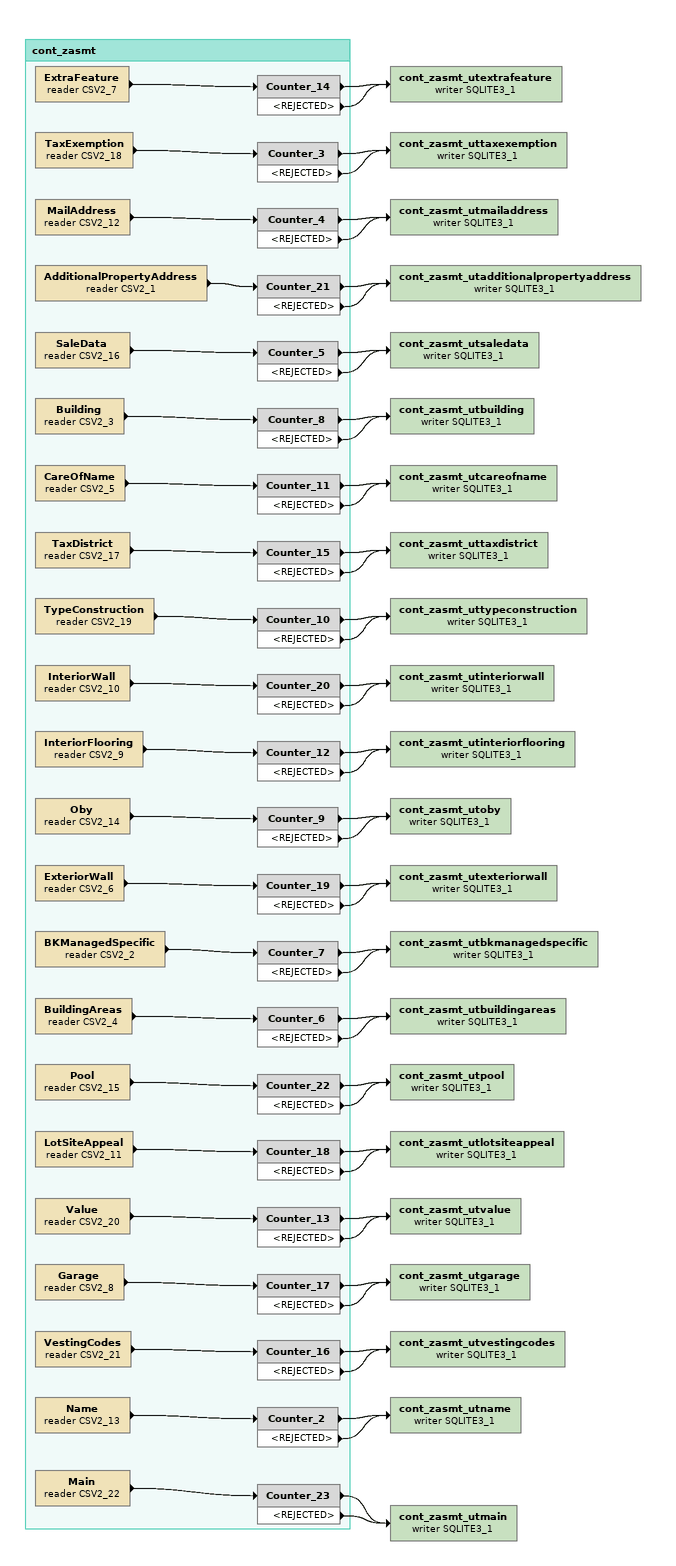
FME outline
cont_zasmt_utextrafeature (writer SQLITE3_1)
cont_zasmt_uttaxexemption (writer SQLITE3_1)
cont_zasmt_utmailaddress (writer SQLITE3_1)
cont_zasmt_utadditionalpropertyaddress (writer SQLITE3_1)
cont_zasmt_utsaledata (writer SQLITE3_1)
cont_zasmt_utbuilding (writer SQLITE3_1)
cont_zasmt_utcareofname (writer SQLITE3_1)
cont_zasmt_uttaxdistrict (writer SQLITE3_1)
cont_zasmt_uttypeconstruction (writer SQLITE3_1)
cont_zasmt_utinteriorwall (writer SQLITE3_1)
cont_zasmt_utinteriorflooring (writer SQLITE3_1)
cont_zasmt_utoby (writer SQLITE3_1)
cont_zasmt_utexteriorwall (writer SQLITE3_1)
cont_zasmt_utbkmanagedspecific (writer SQLITE3_1)
cont_zasmt_utbuildingareas (writer SQLITE3_1)
cont_zasmt_utpool (writer SQLITE3_1)
cont_zasmt_utlotsiteappeal (writer SQLITE3_1)
cont_zasmt_utvalue (writer SQLITE3_1)
cont_zasmt_utgarage (writer SQLITE3_1)
cont_zasmt_utvestingcodes (writer SQLITE3_1)
cont_zasmt_utname (writer SQLITE3_1)
cont_zasmt_utmain (writer SQLITE3_1)

Bookmark: cont_zasmt
ExtraFeature (reader CSV2_7)
    -> Counter_14
Counter_14
    -> cont_zasmt_utextrafeature (writer SQLITE3_1)
    <REJECTED> -> cont_zasmt_utextrafeature (writer SQLITE3_1)
TaxExemption (reader CSV2_18)
    -> Counter_3
Counter_3
    -> cont_zasmt_uttaxexemption (writer SQLITE3_1)
    <REJECTED> -> cont_zasmt_uttaxexemption (writer SQLITE3_1)
MailAddress (reader CSV2_12)
    -> Counter_4
Counter_4
    -> cont_zasmt_utmailaddress (writer SQLITE3_1)
    <REJECTED> -> cont_zasmt_utmailaddress (writer SQLITE3_1)
AdditionalPropertyAddress (reader CSV2_1)
    -> Counter_21
Counter_21
    -> cont_zasmt_utadditionalpropertyaddress (writer SQLITE3_1)
    <REJECTED> -> cont_zasmt_utadditionalpropertyaddress (writer SQLITE3_1)
SaleData (reader CSV2_16)
    -> Counter_5
Counter_5
    -> cont_zasmt_utsaledata (writer SQLITE3_1)
    <REJECTED> -> cont_zasmt_utsaledata (writer SQLITE3_1)
Building (reader CSV2_3)
    -> Counter_8
Counter_8
    -> cont_zasmt_utbuilding (writer SQLITE3_1)
    <REJECTED> -> cont_zasmt_utbuilding (writer SQLITE3_1)
CareOfName (reader CSV2_5)
    -> Counter_11
Counter_11
    -> cont_zasmt_utcareofname (writer SQLITE3_1)
    <REJECTED> -> cont_zasmt_utcareofname (writer SQLITE3_1)
TaxDistrict (reader CSV2_17)
    -> Counter_15
Counter_15
    -> cont_zasmt_uttaxdistrict (writer SQLITE3_1)
    <REJECTED> -> cont_zasmt_uttaxdistrict (writer SQLITE3_1)
TypeConstruction (reader CSV2_19)
    -> Counter_10
Counter_10
    -> cont_zasmt_uttypeconstruction (writer SQLITE3_1)
    <REJECTED> -> cont_zasmt_uttypeconstruction (writer SQLITE3_1)
InteriorWall (reader CSV2_10)
    -> Counter_20
Counter_20
    -> cont_zasmt_utinteriorwall (writer SQLITE3_1)
    <REJECTED> -> cont_zasmt_utinteriorwall (writer SQLITE3_1)
InteriorFlooring (reader CSV2_9)
    -> Counter_12
Counter_12
    -> cont_zasmt_utinteriorflooring (writer SQLITE3_1)
    <REJECTED> -> cont_zasmt_utinteriorflooring (writer SQLITE3_1)
Oby (reader CSV2_14)
    -> Counter_9
Counter_9
    -> cont_zasmt_utoby (writer SQLITE3_1)
    <REJECTED> -> cont_zasmt_utoby (writer SQLITE3_1)
ExteriorWall (reader CSV2_6)
    -> Counter_19
Counter_19
    -> cont_zasmt_utexteriorwall (writer SQLITE3_1)
    <REJECTED> -> cont_zasmt_utexteriorwall (writer SQLITE3_1)
BKManagedSpecific (reader CSV2_2)
    -> Counter_7
Counter_7
    -> cont_zasmt_utbkmanagedspecific (writer SQLITE3_1)
    <REJECTED> -> cont_zasmt_utbkmanagedspecific (writer SQLITE3_1)
BuildingAreas (reader CSV2_4)
    -> Counter_6
Counter_6
    -> cont_zasmt_utbuildingareas (writer SQLITE3_1)
    <REJECTED> -> cont_zasmt_utbuildingareas (writer SQLITE3_1)
Pool (reader CSV2_15)
    -> Counter_22
Counter_22
    -> cont_zasmt_utpool (writer SQLITE3_1)
    <REJECTED> -> cont_zasmt_utpool (writer SQLITE3_1)
LotSiteAppeal (reader CSV2_11)
    -> Counter_18
Counter_18
    -> cont_zasmt_utlotsiteappeal (writer SQLITE3_1)
    <REJECTED> -> cont_zasmt_utlotsiteappeal (writer SQLITE3_1)
Value (reader CSV2_20)
    -> Counter_13
Counter_13
    -> cont_zasmt_utvalue (writer SQLITE3_1)
    <REJECTED> -> cont_zasmt_utvalue (writer SQLITE3_1)
Garage (reader CSV2_8)
    -> Counter_17
Counter_17
    -> cont_zasmt_utgarage (writer SQLITE3_1)
    <REJECTED> -> cont_zasmt_utgarage (writer SQLITE3_1)
VestingCodes (reader CSV2_21)
    -> Counter_16
Counter_16
    -> cont_zasmt_utvestingcodes (writer SQLITE3_1)
    <REJECTED> -> cont_zasmt_utvestingcodes (writer SQLITE3_1)
Name (reader CSV2_13)
    -> Counter_2
Counter_2
    -> cont_zasmt_utname (writer SQLITE3_1)
    <REJECTED> -> cont_zasmt_utname (writer SQLITE3_1)
Main (reader CSV2_22)
    -> Counter_23
Counter_23
    -> cont_zasmt_utmain (writer SQLITE3_1)
    <REJECTED> -> cont_zasmt_utmain (writer SQLITE3_1)
